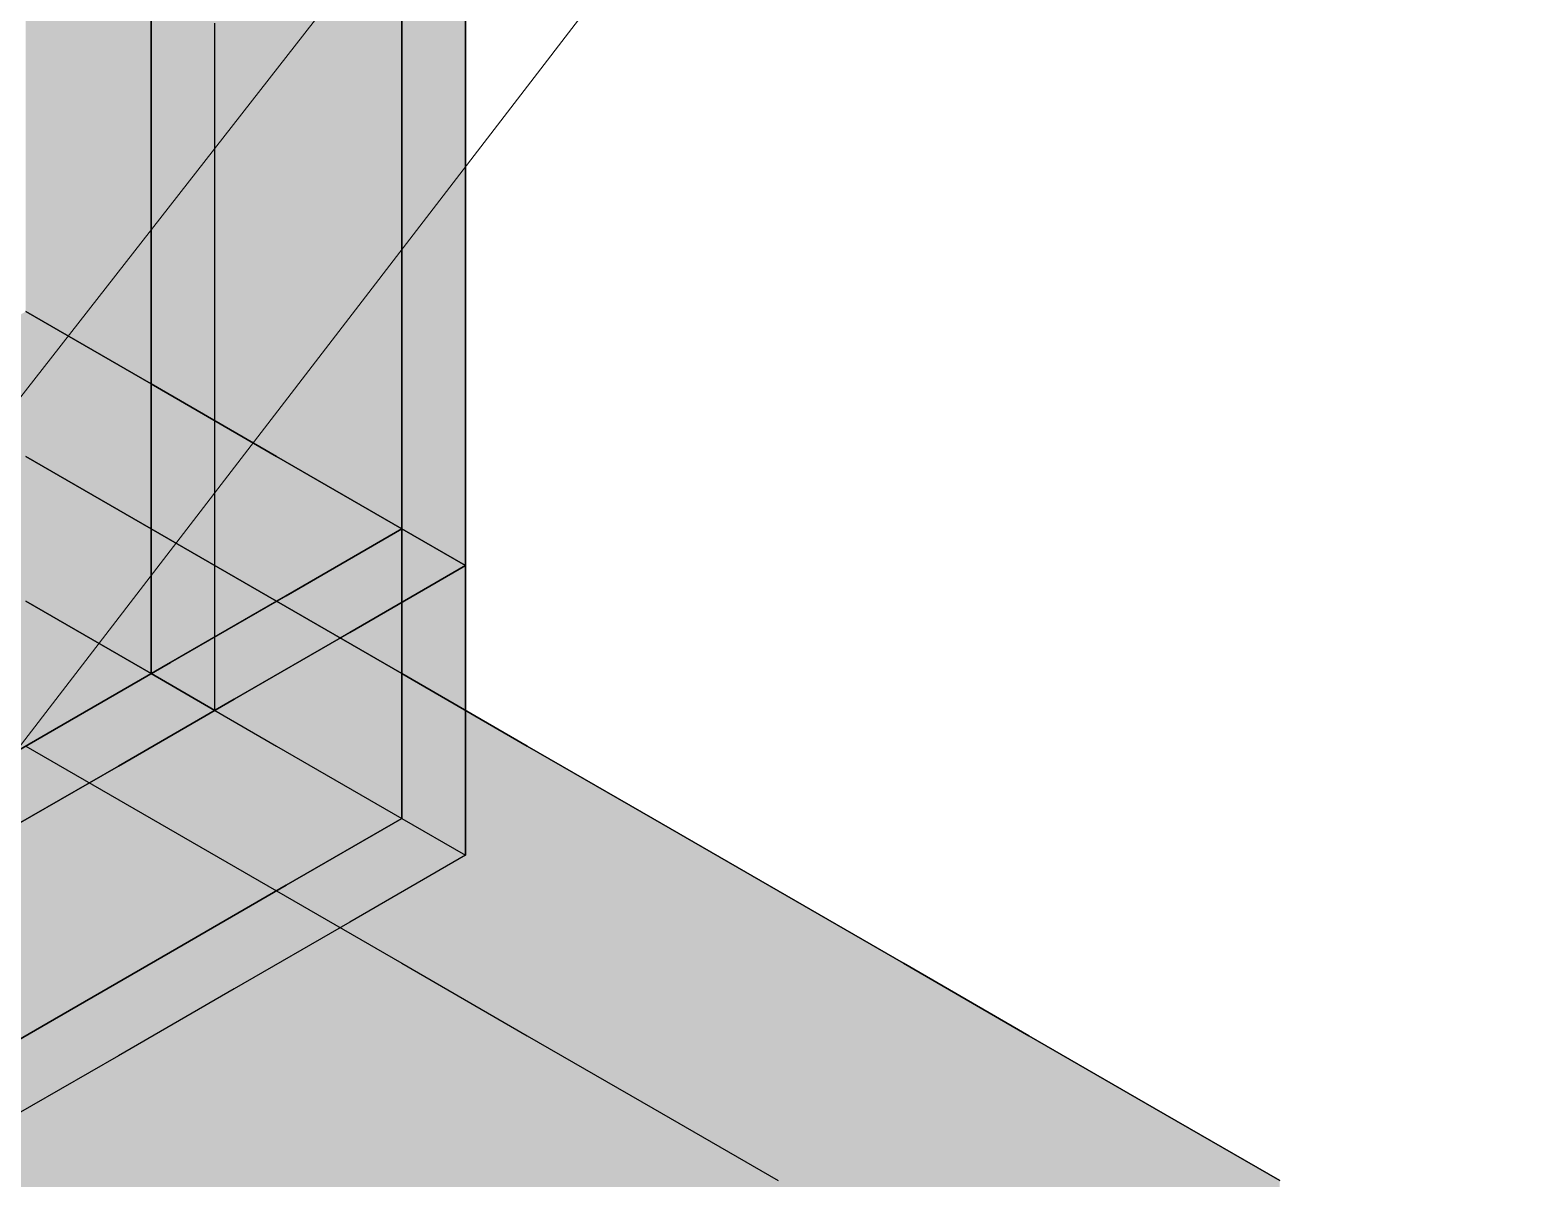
# Model space of a CAD drawing. Header units: metres. Extents: x 0 to 28.4, y 0 to 5.9.
# Drawn here: x 13.964 to 14.48, y 4.676 to 5.072 of the extents above; entities that cross this region are included whole.
import ezdxf

# ---------------------------------------------------------------- set-up
doc = ezdxf.new("R2010")
doc.units = ezdxf.units.M
doc.header["$LTSCALE"] = 0.25
doc.layers.add('ISO-ARISTAS', color=8, linetype='CONTINUOUS')
doc.layers.add('ISO-CONCRETO-SUP', color=254, linetype='CONTINUOUS', true_color=0xe8e8e8)
doc.layers.add('LLAMADAS', color=30, linetype='CONTINUOUS', lineweight=18)

msp = doc.modelspace()

# ---------------------------------------------------------------- linework, layer by layer
at = {"layer": 'ISO-ARISTAS', "color": 250}
for p, q in [((14.09282, 5.04238), (14.09282, 5.08984)), ((14.09282, 5.08984), (14.09282, 5.04238)), ((14.09282, 5.08984), (14.09282, 5.04238)), ((14.09282, 5.08984), (14.09282, 5.04238)), ((14.00622, 5.03984), (14.00622, 5.0873)), ((14.00622, 5.03984), (14.00622, 5.0873)), ((14.00622, 5.03984), (14.00622, 5.0873)), ((14.00622, 5.0873), (14.00622, 5.03984)), ((14.02821, 5.02714), (14.02821, 5.0746)), ((14.02821, 5.02714), (14.02821, 5.0746)), ((14.11482, 5.02968), (14.11482, 5.07714)), ((14.11482, 5.07714), (14.11482, 5.02968)), ((14.00622, 4.99238), (14.00622, 5.03984)), ((14.00622, 4.99238), (14.00622, 5.03984)), ((14.00622, 4.99238), (14.00622, 5.03984)), ((14.00622, 5.03984), (14.00622, 4.99238)), ((14.09282, 4.99492), (14.09282, 5.04238)), ((14.09282, 5.04238), (14.09282, 4.99492)), ((14.09282, 5.04238), (14.09282, 4.99492)), ((14.09282, 5.04238), (14.09282, 4.99492)), ((14.11482, 4.98222), (14.11482, 5.02968)), ((14.11482, 5.02968), (14.11482, 4.98222)), ((14.02821, 4.97968), (14.02821, 5.02714)), ((14.02821, 4.97968), (14.02821, 5.02714)), ((14.00622, 4.94492), (14.00622, 4.99238)), ((14.00622, 4.94492), (14.00622, 4.99238)), ((14.00622, 4.94492), (14.00622, 4.99238)), ((14.00622, 4.99238), (14.00622, 4.94492)), ((14.09282, 4.94746), (14.09282, 4.99492)), ((14.09282, 4.99492), (14.09282, 4.94746)), ((14.09282, 4.99492), (14.09282, 4.94746)), ((14.09282, 4.99492), (14.09282, 4.94746)), ((14.11482, 4.93476), (14.11482, 4.98222)), ((14.11482, 4.98222), (14.11482, 4.93476)), ((14.02821, 4.93222), (14.02821, 4.97968)), ((14.02821, 4.93222), (14.02821, 4.97968)), ((14.00622, 4.95), (13.96292, 4.975)), ((13.96292, 4.975), (14.00622, 4.95)), ((13.96292, 4.975), (14.00622, 4.95)), ((13.96292, 4.975), (14.00622, 4.95)), ((14.04952, 4.925), (14.00622, 4.95)), ((14.00622, 4.95), (14.04952, 4.925)), ((14.00622, 4.95), (14.04952, 4.925)), ((14.00622, 4.95), (14.04952, 4.925)), ((14.09282, 4.9), (14.09282, 4.94746)), ((14.09282, 4.94746), (14.09282, 4.9)), ((14.09282, 4.94746), (14.09282, 4.9)), ((14.09282, 4.94746), (14.09282, 4.9)), ((14.00622, 4.89746), (14.00622, 4.94492)), ((14.00622, 4.89746), (14.00622, 4.94492)), ((14.00622, 4.89746), (14.00622, 4.94492)), ((14.00622, 4.94492), (14.00622, 4.89746)), ((14.11482, 4.8873), (14.11482, 4.93476)), ((14.11482, 4.93476), (14.11482, 4.8873)), ((14.02821, 4.88476), (14.02821, 4.93222)), ((14.02821, 4.88476), (14.02821, 4.93222)), ((14.00622, 4.9), (13.96292, 4.925)), ((13.96292, 4.925), (14.00622, 4.9)), ((14.09282, 4.9), (14.04952, 4.925)), ((14.04952, 4.925), (14.09282, 4.9)), ((14.04952, 4.925), (14.09282, 4.9)), ((14.04952, 4.925), (14.09282, 4.9)), ((14.04952, 4.875), (14.00622, 4.9)), ((14.00622, 4.9), (14.04952, 4.875)), ((14.09282, 4.9), (14.04952, 4.875)), ((14.09282, 4.9), (14.04952, 4.875)), ((14.04952, 4.875), (14.09282, 4.9)), ((14.09282, 4.9), (14.04952, 4.875)), ((14.05285, 4.87692), (14.09282, 4.9)), ((14.09282, 4.9), (14.05285, 4.87692)), ((14.05285, 4.87692), (14.09282, 4.9)), ((14.05285, 4.87692), (14.09282, 4.9)), ((14.09282, 4.85), (14.09282, 4.9)), ((14.09282, 4.9), (14.09282, 4.85)), ((14.11482, 4.8873), (14.09282, 4.9)), ((14.09282, 4.9), (14.09282, 4.85)), ((14.09282, 4.9), (14.09282, 4.85)), ((14.09282, 4.9), (14.11482, 4.8873)), ((14.09282, 4.9), (14.11482, 4.8873)), ((14.09282, 4.9), (14.11482, 4.8873)), ((14.00622, 4.85), (14.00622, 4.89746)), ((14.00622, 4.85), (14.00622, 4.89746)), ((14.00622, 4.85), (14.00622, 4.89746)), ((14.00622, 4.89746), (14.00622, 4.85)), ((14.02821, 4.8373), (14.02821, 4.88476)), ((14.02821, 4.8373), (14.02821, 4.88476)), ((14.11482, 4.8873), (14.07152, 4.8623)), ((14.11482, 4.8873), (14.07152, 4.8623)), ((14.07485, 4.86422), (14.11482, 4.8873)), ((14.11482, 4.8873), (14.07485, 4.86422)), ((14.11482, 4.8373), (14.11482, 4.8873)), ((14.11482, 4.8873), (14.11482, 4.8373)), ((13.96292, 4.875), (14.00622, 4.85)), ((13.96292, 4.875), (14.00622, 4.85)), ((14.00622, 4.85), (13.96292, 4.875)), ((13.96292, 4.875), (14.00622, 4.85)), ((14.04952, 4.875), (14.00622, 4.85)), ((14.04952, 4.875), (14.00622, 4.85)), ((14.00622, 4.85), (14.04952, 4.875)), ((14.04952, 4.875), (14.00622, 4.85)), ((14.05285, 4.87692), (14.01288, 4.85385)), ((14.01288, 4.85385), (14.05285, 4.87692)), ((14.01288, 4.85385), (14.05285, 4.87692)), ((14.01288, 4.85385), (14.05285, 4.87692)), ((14.09282, 4.85), (14.04952, 4.875)), ((14.04952, 4.875), (14.09282, 4.85)), ((14.03488, 4.84115), (14.07485, 4.86422)), ((14.07485, 4.86422), (14.03488, 4.84115)), ((14.07152, 4.8623), (14.02821, 4.8373)), ((14.07152, 4.8623), (14.02821, 4.8373)), ((14.01288, 4.85385), (13.97291, 4.83077)), ((13.97291, 4.83077), (14.01288, 4.85385)), ((13.97291, 4.83077), (14.01288, 4.85385)), ((13.97291, 4.83077), (14.01288, 4.85385)), ((14.00622, 4.85), (14.04952, 4.825)), ((14.00622, 4.85), (14.04952, 4.825)), ((14.02821, 4.8373), (14.00622, 4.85)), ((14.00622, 4.85), (14.02821, 4.8373)), ((14.13612, 4.825), (14.09282, 4.85)), ((14.09282, 4.85), (14.13612, 4.825)), ((14.09282, 4.8), (14.09282, 4.85)), ((14.09282, 4.85), (14.09282, 4.8)), ((14.09282, 4.85), (14.09282, 4.8)), ((14.09282, 4.85), (14.09282, 4.8)), ((13.99491, 4.81807), (14.03488, 4.84115)), ((14.03488, 4.84115), (13.99491, 4.81807)), ((14.11482, 4.7873), (14.11482, 4.8373)), ((14.11482, 4.8373), (14.11482, 4.7873)), ((13.97291, 4.83077), (13.93294, 4.80769)), ((13.93294, 4.80769), (13.97291, 4.83077)), ((13.93294, 4.80769), (13.97291, 4.83077)), ((13.93294, 4.80769), (13.97291, 4.83077)), ((13.96292, 4.825), (14.00622, 4.8)), ((13.96292, 4.825), (14.00622, 4.8)), ((14.04952, 4.825), (14.09282, 4.8)), ((14.04952, 4.825), (14.09282, 4.8)), ((14.17942, 4.8), (14.13612, 4.825)), ((14.13612, 4.825), (14.17942, 4.8)), ((13.95494, 4.79499), (13.99491, 4.81807)), ((13.99491, 4.81807), (13.95494, 4.79499)), ((14.00622, 4.8), (14.04952, 4.775)), ((14.00622, 4.8), (14.04952, 4.775)), ((14.09282, 4.8), (14.05285, 4.77692)), ((14.09282, 4.8), (14.05285, 4.77692)), ((14.05285, 4.77692), (14.09282, 4.8)), ((14.09282, 4.8), (14.05285, 4.77692)), ((14.09282, 4.8), (14.11482, 4.7873)), ((14.09282, 4.8), (14.11482, 4.7873)), ((14.22272, 4.775), (14.17942, 4.8)), ((14.17942, 4.8), (14.22272, 4.775)), ((14.11482, 4.7873), (14.07485, 4.76422)), ((14.11482, 4.7873), (14.07485, 4.76422)), ((14.05285, 4.77692), (14.01288, 4.75385)), ((14.05285, 4.77692), (14.01288, 4.75385)), ((14.01288, 4.75385), (14.05285, 4.77692)), ((14.05285, 4.77692), (14.01288, 4.75385)), ((14.04952, 4.775), (14.09282, 4.75)), ((14.04952, 4.775), (14.09282, 4.75)), ((14.26603, 4.75), (14.22272, 4.775)), ((14.22272, 4.775), (14.26603, 4.75)), ((14.07485, 4.76422), (14.03488, 4.74115)), ((14.07485, 4.76422), (14.03488, 4.74115)), ((14.01288, 4.75385), (13.97291, 4.73077)), ((14.01288, 4.75385), (13.97291, 4.73077)), ((13.97291, 4.73077), (14.01288, 4.75385)), ((14.01288, 4.75385), (13.97291, 4.73077)), ((14.09282, 4.75), (14.13612, 4.725)), ((14.09282, 4.75), (14.13612, 4.725)), ((14.30933, 4.725), (14.26603, 4.75)), ((14.26603, 4.75), (14.30933, 4.725)), ((14.03488, 4.74115), (13.99491, 4.71807)), ((14.03488, 4.74115), (13.99491, 4.71807)), ((13.97291, 4.73077), (13.93294, 4.70769)), ((13.97291, 4.73077), (13.93294, 4.70769)), ((13.93294, 4.70769), (13.97291, 4.73077)), ((13.97291, 4.73077), (13.93294, 4.70769)), ((14.13612, 4.725), (14.17942, 4.7)), ((14.13612, 4.725), (14.17942, 4.7)), ((14.35263, 4.7), (14.30933, 4.725)), ((14.30933, 4.725), (14.35263, 4.7)), ((13.99491, 4.71807), (13.95494, 4.69499)), ((13.99491, 4.71807), (13.95494, 4.69499)), ((14.17942, 4.7), (14.22272, 4.675)), ((14.17942, 4.7), (14.22272, 4.675)), ((14.39593, 4.675), (14.35263, 4.7)), ((14.35263, 4.7), (14.39593, 4.675))]:
    msp.add_line(p, q, dxfattribs=at)
at = {"layer": 'ISO-CONCRETO-SUP', "true_color": 0xa6a6a2}
for points in [[(14.00622, 5.09238), (14.04952, 5.06738), (14.00622, 5.13984), (14.04952, 5.11484)], [(13.96292, 5.06992), (14.00622, 5.04492), (13.96292, 5.11738), (14.00622, 5.09238)], [(13.96292, 5.06484), (14.00622, 5.03984), (13.96292, 5.1123), (14.00622, 5.0873)], [(14.04952, 5.06738), (14.09282, 5.04238), (14.04952, 5.11484), (14.09282, 5.08984)], [(14.00622, 5.04492), (14.04952, 5.01992), (14.00622, 5.09238), (14.04952, 5.06738)], [(13.96292, 5.02246), (14.00622, 4.99746), (13.96292, 5.06992), (14.00622, 5.04492)], [(13.96292, 5.01738), (14.00622, 4.99238), (13.96292, 5.06484), (14.00622, 5.03984)], [(14.04952, 5.01992), (14.09282, 4.99492), (14.04952, 5.06738), (14.09282, 5.04238)], [(14.00622, 4.99746), (14.04952, 4.97246), (14.00622, 5.04492), (14.04952, 5.01992)], [(13.96292, 4.975), (14.00622, 4.95), (13.96292, 5.02246), (14.00622, 4.99746)], [(13.96292, 4.96992), (14.00622, 4.94492), (13.96292, 5.01738), (14.00622, 4.99238)], [(14.04952, 4.97246), (14.09282, 4.94746), (14.04952, 5.01992), (14.09282, 4.99492)], [(14.00622, 4.95), (14.04952, 4.925), (14.00622, 4.99746), (14.04952, 4.97246)], [(13.96292, 4.925), (14.00622, 4.9), (13.96292, 4.975), (14.00622, 4.95)], [(14.04952, 4.925), (14.09282, 4.9), (14.04952, 4.97246), (14.09282, 4.94746)], [(13.96292, 4.92246), (14.00622, 4.89746), (13.96292, 4.96992), (14.00622, 4.94492)], [(14.00622, 4.9), (14.04952, 4.875), (14.00622, 4.95), (14.04952, 4.925)], [(13.96292, 4.875), (14.00622, 4.85), (13.96292, 4.925), (14.00622, 4.9)], [(14.04952, 4.875), (14.09282, 4.85), (14.04952, 4.925), (14.09282, 4.9)], [(13.96292, 4.875), (14.00622, 4.85), (13.96292, 4.92246), (14.00622, 4.89746)], [(14.00622, 4.85), (14.04952, 4.825), (14.00622, 4.9), (14.04952, 4.875)], [(14.04952, 4.825), (14.09282, 4.8), (14.04952, 4.875), (14.09282, 4.85)]]:
    msp.add_solid(points, dxfattribs=at)
at = {"layer": 'ISO-CONCRETO-SUP', "true_color": 0x949491}
for points in [[(14.09282, 5.08984), (14.04952, 5.06484), (14.09282, 5.1373), (14.04952, 5.1123)], [(14.04952, 5.06484), (14.00622, 5.03984), (14.04952, 5.1123), (14.00622, 5.0873)], [(14.09282, 5.04238), (14.04952, 5.01738), (14.09282, 5.08984), (14.04952, 5.06484)], [(14.04952, 5.01738), (14.00622, 4.99238), (14.04952, 5.06484), (14.00622, 5.03984)], [(14.09282, 4.99492), (14.04952, 4.96992), (14.09282, 5.04238), (14.04952, 5.01738)], [(14.04952, 4.96992), (14.00622, 4.94492), (14.04952, 5.01738), (14.00622, 4.99238)], [(14.09282, 4.94746), (14.04952, 4.92246), (14.09282, 4.99492), (14.04952, 4.96992)], [(14.04952, 4.92246), (14.00622, 4.89746), (14.04952, 4.96992), (14.00622, 4.94492)], [(14.09282, 4.9), (14.04952, 4.875), (14.09282, 4.94746), (14.04952, 4.92246)], [(14.04952, 4.875), (14.00622, 4.85), (14.04952, 4.92246), (14.00622, 4.89746)], [(14.09282, 4.85), (14.05285, 4.82692), (14.09282, 4.9), (14.05285, 4.87692)], [(14.05285, 4.82692), (14.01288, 4.80385), (14.05285, 4.87692), (14.01288, 4.85385)], [(14.01288, 4.80385), (13.97291, 4.78077), (14.01288, 4.85385), (13.97291, 4.83077)], [(14.09282, 4.8), (14.05285, 4.77692), (14.09282, 4.85), (14.05285, 4.82692)], [(13.97291, 4.78077), (13.93294, 4.75769), (13.97291, 4.83077), (13.93294, 4.80769)], [(14.05285, 4.77692), (14.01288, 4.75385), (14.05285, 4.82692), (14.01288, 4.80385)], [(14.01288, 4.75385), (13.97291, 4.73077), (14.01288, 4.80385), (13.97291, 4.78077)], [(13.97291, 4.73077), (13.93294, 4.70769), (13.97291, 4.78077), (13.93294, 4.75769)]]:
    msp.add_solid(points, dxfattribs=at)
at = {"layer": 'ISO-CONCRETO-SUP', "true_color": 0xb2b2ac}
for points in [[(14.09282, 5.08984), (14.04952, 5.06484), (14.09282, 5.1373), (14.04952, 5.1123)], [(14.11482, 5.07714), (14.07152, 5.05214), (14.11482, 5.1246), (14.07152, 5.0996)], [(14.04952, 5.06484), (14.00622, 5.03984), (14.04952, 5.1123), (14.00622, 5.0873)], [(14.07152, 5.05214), (14.02821, 5.02714), (14.07152, 5.0996), (14.02821, 5.0746)], [(14.09282, 5.04238), (14.04952, 5.01738), (14.09282, 5.08984), (14.04952, 5.06484)], [(14.11482, 5.02968), (14.07152, 5.00468), (14.11482, 5.07714), (14.07152, 5.05214)], [(14.04952, 5.01738), (14.00622, 4.99238), (14.04952, 5.06484), (14.00622, 5.03984)], [(14.07152, 5.00468), (14.02821, 4.97968), (14.07152, 5.05214), (14.02821, 5.02714)], [(14.09282, 4.99492), (14.04952, 4.96992), (14.09282, 5.04238), (14.04952, 5.01738)], [(14.11482, 4.98222), (14.07152, 4.95722), (14.11482, 5.02968), (14.07152, 5.00468)], [(14.04952, 4.96992), (14.00622, 4.94492), (14.04952, 5.01738), (14.00622, 4.99238)], [(14.07152, 4.95722), (14.02821, 4.93222), (14.07152, 5.00468), (14.02821, 4.97968)], [(14.09282, 4.94746), (14.04952, 4.92246), (14.09282, 4.99492), (14.04952, 4.96992)], [(14.11482, 4.93476), (14.07152, 4.90976), (14.11482, 4.98222), (14.07152, 4.95722)], [(14.04952, 4.92246), (14.00622, 4.89746), (14.04952, 4.96992), (14.00622, 4.94492)], [(14.07152, 4.90976), (14.02821, 4.88476), (14.07152, 4.95722), (14.02821, 4.93222)], [(14.09282, 4.9), (14.04952, 4.875), (14.09282, 4.94746), (14.04952, 4.92246)], [(14.11482, 4.8873), (14.07152, 4.8623), (14.11482, 4.93476), (14.07152, 4.90976)], [(14.04952, 4.875), (14.00622, 4.85), (14.04952, 4.92246), (14.00622, 4.89746)], [(14.07152, 4.8623), (14.02821, 4.8373), (14.07152, 4.90976), (14.02821, 4.88476)], [(14.09282, 4.85), (14.05285, 4.82692), (14.09282, 4.9), (14.05285, 4.87692)], [(14.11482, 4.8373), (14.07485, 4.81422), (14.11482, 4.8873), (14.07485, 4.86422)], [(14.05285, 4.82692), (14.01288, 4.80385), (14.05285, 4.87692), (14.01288, 4.85385)], [(14.07485, 4.81422), (14.03488, 4.79115), (14.07485, 4.86422), (14.03488, 4.84115)], [(14.01288, 4.80385), (13.97291, 4.78077), (14.01288, 4.85385), (13.97291, 4.83077)], [(14.09282, 4.8), (14.05285, 4.77692), (14.09282, 4.85), (14.05285, 4.82692)], [(14.03488, 4.79115), (13.99491, 4.76807), (14.03488, 4.84115), (13.99491, 4.81807)], [(14.11482, 4.7873), (14.07485, 4.76422), (14.11482, 4.8373), (14.07485, 4.81422)], [(13.97291, 4.78077), (13.93294, 4.75769), (13.97291, 4.83077), (13.93294, 4.80769)], [(14.05285, 4.77692), (14.01288, 4.75385), (14.05285, 4.82692), (14.01288, 4.80385)], [(13.99491, 4.76807), (13.95494, 4.74499), (13.99491, 4.81807), (13.95494, 4.79499)], [(14.07485, 4.76422), (14.03488, 4.74115), (14.07485, 4.81422), (14.03488, 4.79115)], [(14.01288, 4.75385), (13.97291, 4.73077), (14.01288, 4.80385), (13.97291, 4.78077)], [(14.03488, 4.74115), (13.99491, 4.71807), (14.03488, 4.79115), (13.99491, 4.76807)], [(13.97291, 4.73077), (13.93294, 4.70769), (13.97291, 4.78077), (13.93294, 4.75769)], [(13.99491, 4.71807), (13.95494, 4.69499), (13.99491, 4.76807), (13.95494, 4.74499)]]:
    msp.add_solid(points, dxfattribs=at)
at = {"layer": 'ISO-CONCRETO-SUP', "true_color": 0xc7c7c0}
for points in [[(14.09282, 5.04238), (14.11482, 5.02968), (14.09282, 5.08984), (14.11482, 5.07714)], [(14.00622, 5.03984), (14.02821, 5.02714), (14.00622, 5.0873), (14.02821, 5.0746)], [(14.00622, 4.99238), (14.02821, 4.97968), (14.00622, 5.03984), (14.02821, 5.02714)], [(14.09282, 4.99492), (14.11482, 4.98222), (14.09282, 5.04238), (14.11482, 5.02968)], [(14.00622, 4.94492), (14.02821, 4.93222), (14.00622, 4.99238), (14.02821, 4.97968)], [(14.09282, 4.94746), (14.11482, 4.93476), (14.09282, 4.99492), (14.11482, 4.98222)], [(14.09282, 4.9), (14.11482, 4.8873), (14.09282, 4.94746), (14.11482, 4.93476)], [(14.00622, 4.89746), (14.02821, 4.88476), (14.00622, 4.94492), (14.02821, 4.93222)], [(14.09282, 4.85), (14.11482, 4.8373), (14.09282, 4.9), (14.11482, 4.8873)], [(14.00622, 4.85), (14.02821, 4.8373), (14.00622, 4.89746), (14.02821, 4.88476)], [(14.09282, 4.8), (14.11482, 4.7873), (14.09282, 4.85), (14.11482, 4.8373)]]:
    msp.add_solid(points, dxfattribs=at)
at = {"layer": 'ISO-CONCRETO-SUP', "true_color": 0xb8b8b3}
for points in [[(13.96292, 4.975), (14.00622, 4.95), (13.91962, 4.95), (13.96292, 4.925)], [(13.96292, 4.975), (14.00622, 4.95), (13.92295, 4.95192), (13.96625, 4.92692)], [(13.92295, 4.95192), (13.96625, 4.92692), (13.88298, 4.92885), (13.92628, 4.90385)], [(14.00622, 4.95), (14.04952, 4.925), (13.96292, 4.925), (14.00622, 4.9)], [(14.00622, 4.95), (14.04952, 4.925), (13.96625, 4.92692), (14.00955, 4.90192)], [(13.96292, 4.925), (14.00622, 4.9), (13.91962, 4.9), (13.96292, 4.875)], [(13.96625, 4.92692), (14.00955, 4.90192), (13.92628, 4.90385), (13.96958, 4.87885)], [(14.04952, 4.925), (14.09282, 4.9), (14.00622, 4.9), (14.04952, 4.875)], [(14.04952, 4.925), (14.09282, 4.9), (14.00955, 4.90192), (14.05285, 4.87692)], [(13.92628, 4.90385), (13.96958, 4.87885), (13.88631, 4.88077), (13.92961, 4.85577)], [(14.00622, 4.9), (14.04952, 4.875), (13.96292, 4.875), (14.00622, 4.85)], [(14.00955, 4.90192), (14.05285, 4.87692), (13.96958, 4.87885), (14.01288, 4.85385)], [(13.96958, 4.87885), (14.01288, 4.85385), (13.92961, 4.85577), (13.97291, 4.83077)], [(13.96292, 4.875), (14.00622, 4.85), (13.92295, 4.85192), (13.96625, 4.82692)], [(13.92961, 4.85577), (13.97291, 4.83077), (13.88964, 4.83269), (13.93294, 4.80769)], [(13.92295, 4.85192), (13.96625, 4.82692), (13.88298, 4.82885), (13.92628, 4.80385)], [(14.00622, 4.85), (14.04952, 4.825), (13.96625, 4.82692), (14.00955, 4.80192)], [(13.96625, 4.82692), (14.00955, 4.80192), (13.92628, 4.80385), (13.96958, 4.77885)], [(14.04952, 4.825), (14.09282, 4.8), (14.00955, 4.80192), (14.05285, 4.77692)], [(13.92628, 4.80385), (13.96958, 4.77885), (13.88631, 4.78077), (13.92961, 4.75577)], [(14.00955, 4.80192), (14.05285, 4.77692), (13.96958, 4.77885), (14.01288, 4.75385)], [(13.96958, 4.77885), (14.01288, 4.75385), (13.92961, 4.75577), (13.97291, 4.73077)], [(13.92961, 4.75577), (13.97291, 4.73077), (13.88964, 4.73269), (13.93294, 4.70769)]]:
    msp.add_solid(points, dxfattribs=at)
at = {"layer": 'ISO-CONCRETO-SUP', "true_color": 0x989388}
for points in [[(13.96292, 4.925), (14.00622, 4.9), (13.9225, 4.90167), (13.9658, 4.87667)], [(13.9225, 4.90167), (13.9658, 4.87667), (13.88209, 4.87833), (13.92539, 4.85333)], [(14.00622, 4.9), (14.04952, 4.875), (13.9658, 4.87667), (14.0091, 4.85167)], [(13.9658, 4.87667), (14.0091, 4.85167), (13.92539, 4.85333), (13.96869, 4.82833)], [(14.04952, 4.875), (14.09282, 4.85), (14.0091, 4.85167), (14.05241, 4.82667)], [(13.92539, 4.85333), (13.96869, 4.82833), (13.88497, 4.83), (13.92828, 4.805)], [(14.0091, 4.85167), (14.05241, 4.82667), (13.96869, 4.82833), (14.01199, 4.80333)], [(14.09282, 4.85), (14.13612, 4.825), (14.05241, 4.82667), (14.09571, 4.80167)], [(13.96869, 4.82833), (14.01199, 4.80333), (13.92828, 4.805), (13.97158, 4.78)], [(14.05241, 4.82667), (14.09571, 4.80167), (14.01199, 4.80333), (14.05529, 4.77833)], [(13.96292, 4.825), (14.00622, 4.8), (13.9225, 4.80167), (13.9658, 4.77667)], [(14.13612, 4.825), (14.17942, 4.8), (14.09571, 4.80167), (14.13901, 4.77667)], [(13.9225, 4.80167), (13.9658, 4.77667), (13.88209, 4.77833), (13.92539, 4.75333)], [(13.92828, 4.805), (13.97158, 4.78), (13.88786, 4.78167), (13.93116, 4.75667)], [(14.01199, 4.80333), (14.05529, 4.77833), (13.97158, 4.78), (14.01488, 4.755)], [(14.09571, 4.80167), (14.13901, 4.77667), (14.05529, 4.77833), (14.09859, 4.75333)], [(14.00622, 4.8), (14.04952, 4.775), (13.9658, 4.77667), (14.0091, 4.75167)], [(14.17942, 4.8), (14.22272, 4.775), (14.13901, 4.77667), (14.18231, 4.75167)], [(13.97158, 4.78), (14.01488, 4.755), (13.93116, 4.75667), (13.97446, 4.73167)], [(13.9658, 4.77667), (14.0091, 4.75167), (13.92539, 4.75333), (13.96869, 4.72833)], [(14.04952, 4.775), (14.09282, 4.75), (14.0091, 4.75167), (14.05241, 4.72667)], [(14.05529, 4.77833), (14.09859, 4.75333), (14.01488, 4.755), (14.05818, 4.73)], [(14.13901, 4.77667), (14.18231, 4.75167), (14.09859, 4.75333), (14.1419, 4.72833)], [(14.22272, 4.775), (14.26603, 4.75), (14.18231, 4.75167), (14.22561, 4.72667)], [(13.93116, 4.75667), (13.97446, 4.73167), (13.89075, 4.73333), (13.93405, 4.70833)], [(14.01488, 4.755), (14.05818, 4.73), (13.97446, 4.73167), (14.01776, 4.70667)], [(13.92539, 4.75333), (13.96869, 4.72833), (13.88497, 4.73), (13.92828, 4.705)], [(14.0091, 4.75167), (14.05241, 4.72667), (13.96869, 4.72833), (14.01199, 4.70333)], [(14.09282, 4.75), (14.13612, 4.725), (14.05241, 4.72667), (14.09571, 4.70167)], [(14.09859, 4.75333), (14.1419, 4.72833), (14.05818, 4.73), (14.10148, 4.705)], [(14.18231, 4.75167), (14.22561, 4.72667), (14.1419, 4.72833), (14.1852, 4.70333)], [(14.26603, 4.75), (14.30933, 4.725), (14.22561, 4.72667), (14.26891, 4.70167)], [(13.97446, 4.73167), (14.01776, 4.70667), (13.93405, 4.70833), (13.97735, 4.68333)], [(14.05818, 4.73), (14.10148, 4.705), (14.01776, 4.70667), (14.06107, 4.68167)], [(13.96869, 4.72833), (14.01199, 4.70333), (13.92828, 4.705), (13.97158, 4.68)], [(14.05241, 4.72667), (14.09571, 4.70167), (14.01199, 4.70333), (14.05529, 4.67833)], [(14.13612, 4.725), (14.17942, 4.7), (14.09571, 4.70167), (14.13901, 4.67667)], [(14.1419, 4.72833), (14.1852, 4.70333), (14.10148, 4.705), (14.14478, 4.68)], [(14.22561, 4.72667), (14.26891, 4.70167), (14.1852, 4.70333), (14.2285, 4.67833)], [(14.30933, 4.725), (14.35263, 4.7), (14.26891, 4.70167), (14.31221, 4.67667)], [(13.93405, 4.70833), (13.97735, 4.68333), (13.89363, 4.685), (13.93694, 4.66)], [(13.92828, 4.705), (13.97158, 4.68), (13.88786, 4.68167), (13.93116, 4.65667)], [(14.01199, 4.70333), (14.05529, 4.67833), (13.97158, 4.68), (14.01488, 4.655)], [(14.01776, 4.70667), (14.06107, 4.68167), (13.97735, 4.68333), (14.02065, 4.65833)], [(14.10148, 4.705), (14.14478, 4.68), (14.06107, 4.68167), (14.10437, 4.65667)], [(14.1852, 4.70333), (14.2285, 4.67833), (14.14478, 4.68), (14.18808, 4.655)], [(14.09571, 4.70167), (14.13901, 4.67667), (14.05529, 4.67833), (14.09859, 4.65333)], [(14.17942, 4.7), (14.22272, 4.675), (14.13901, 4.67667), (14.18231, 4.65167)], [(14.26891, 4.70167), (14.31221, 4.67667), (14.2285, 4.67833), (14.2718, 4.65333)], [(14.35263, 4.7), (14.39593, 4.675), (14.31221, 4.67667), (14.35551, 4.65167)], [(13.97735, 4.68333), (14.02065, 4.65833), (13.93694, 4.66), (13.98024, 4.635)], [(13.97158, 4.68), (14.01488, 4.655), (13.93116, 4.65667), (13.97446, 4.63167)], [(14.05529, 4.67833), (14.09859, 4.65333), (14.01488, 4.655), (14.05818, 4.63)], [(14.06107, 4.68167), (14.10437, 4.65667), (14.02065, 4.65833), (14.06395, 4.63333)], [(14.14478, 4.68), (14.18808, 4.655), (14.10437, 4.65667), (14.14767, 4.63167)], [(14.2285, 4.67833), (14.2718, 4.65333), (14.18808, 4.655), (14.23138, 4.63)], [(14.13901, 4.67667), (14.18231, 4.65167), (14.09859, 4.65333), (14.1419, 4.62833)], [(14.31221, 4.67667), (14.35551, 4.65167), (14.2718, 4.65333), (14.3151, 4.62833)]]:
    msp.add_solid(points, dxfattribs=at)
at = {"layer": 'ISO-CONCRETO-SUP', "true_color": 0x89847b}
for points in [[(13.96292, 4.875), (14.00622, 4.85), (13.96292, 4.925), (14.00622, 4.9)], [(14.00622, 4.85), (14.04952, 4.825), (14.00622, 4.9), (14.04952, 4.875)], [(13.96292, 4.825), (14.00622, 4.8), (13.96292, 4.875), (14.00622, 4.85)], [(14.04952, 4.825), (14.09282, 4.8), (14.04952, 4.875), (14.09282, 4.85)], [(14.00622, 4.8), (14.04952, 4.775), (14.00622, 4.85), (14.04952, 4.825)], [(14.09282, 4.8), (14.13612, 4.775), (14.09282, 4.85), (14.13612, 4.825)], [(14.04952, 4.775), (14.09282, 4.75), (14.04952, 4.825), (14.09282, 4.8)], [(14.13612, 4.775), (14.17942, 4.75), (14.13612, 4.825), (14.17942, 4.8)], [(14.09282, 4.75), (14.13612, 4.725), (14.09282, 4.8), (14.13612, 4.775)], [(14.17942, 4.75), (14.22272, 4.725), (14.17942, 4.8), (14.22272, 4.775)], [(14.13612, 4.725), (14.17942, 4.7), (14.13612, 4.775), (14.17942, 4.75)], [(14.22272, 4.725), (14.26603, 4.7), (14.22272, 4.775), (14.26603, 4.75)], [(14.17942, 4.7), (14.22272, 4.675), (14.17942, 4.75), (14.22272, 4.725)], [(14.26603, 4.7), (14.30933, 4.675), (14.26603, 4.75), (14.30933, 4.725)], [(14.22272, 4.675), (14.26603, 4.65), (14.22272, 4.725), (14.26603, 4.7)], [(14.30933, 4.675), (14.35263, 4.65), (14.30933, 4.725), (14.35263, 4.7)], [(14.26603, 4.65), (14.30933, 4.625), (14.26603, 4.7), (14.30933, 4.675)], [(14.35263, 4.65), (14.39593, 4.625), (14.35263, 4.7), (14.39593, 4.675)]]:
    msp.add_solid(points, dxfattribs=at)
at = {"layer": 'ISO-CONCRETO-SUP', "true_color": 0xddddd5}
for points in [[(14.09282, 4.9), (14.11482, 4.8873), (14.04952, 4.875), (14.07152, 4.8623)], [(14.09282, 4.9), (14.11482, 4.8873), (14.05285, 4.87692), (14.07485, 4.86422)], [(14.04952, 4.875), (14.07152, 4.8623), (14.00622, 4.85), (14.02821, 4.8373)], [(14.05285, 4.87692), (14.07485, 4.86422), (14.01288, 4.85385), (14.03488, 4.84115)], [(14.01288, 4.85385), (14.03488, 4.84115), (13.97291, 4.83077), (13.99491, 4.81807)], [(13.97291, 4.83077), (13.99491, 4.81807), (13.93294, 4.80769), (13.95494, 4.79499)], [(14.09282, 4.8), (14.11482, 4.7873), (14.05285, 4.77692), (14.07485, 4.76422)], [(14.05285, 4.77692), (14.07485, 4.76422), (14.01288, 4.75385), (14.03488, 4.74115)], [(14.01288, 4.75385), (14.03488, 4.74115), (13.97291, 4.73077), (13.99491, 4.71807)], [(13.97291, 4.73077), (13.99491, 4.71807), (13.93294, 4.70769), (13.95494, 4.69499)]]:
    msp.add_solid(points, dxfattribs=at)
at = {"layer": 'LLAMADAS'}
for p, q in [((14.48, 5.61), (13.6385, 4.5323)), ((14.48, 5.5), (13.85501, 4.6873))]:
    msp.add_line(p, q, dxfattribs=at)

doc.saveas('drawing.dxf')
